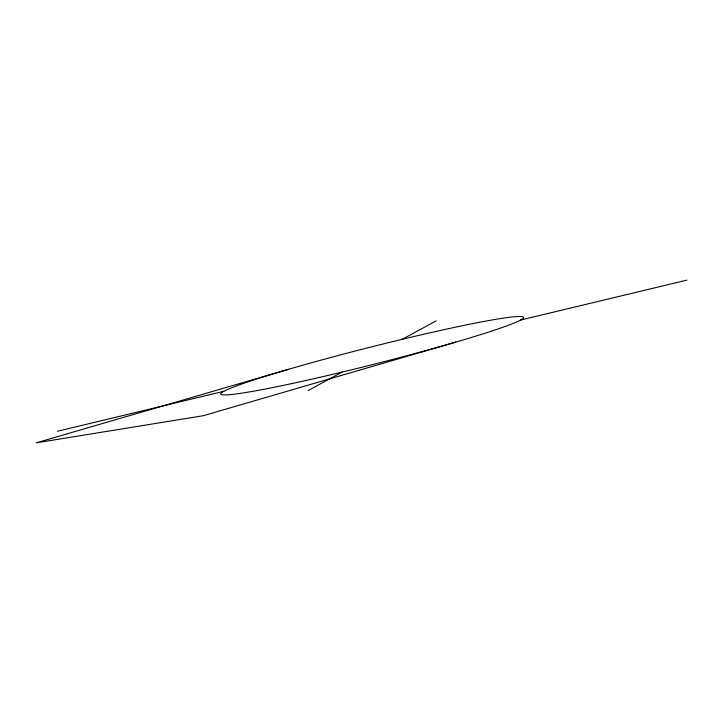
<?xml version="1.0" encoding="UTF-8"?>
<svg xmlns="http://www.w3.org/2000/svg" width="723" height="723" viewBox="0 0 723 723"><rect width="100%" height="100%" fill="white"/><g stroke="black" fill="none" stroke-linecap="round" stroke-linejoin="round"><path stroke-width="1.08" d="M308.188 390.519L342.006 372.11M402.322 339.286L436.132 320.876M288.585 369.281L36.15 442.865L203.299 415.707L455.734 342.115M57.469 431.26L223.814 391.315M520.506 320.072L686.85 280.135M291.785 383.588A156.132 8.712 -14.2 0 0 523.443 317.867A156.132 8.712 -14.2 0 0 301.265 365.639A156.132 8.712 -14.2 0 0 291.785 383.588"/></g></svg>
